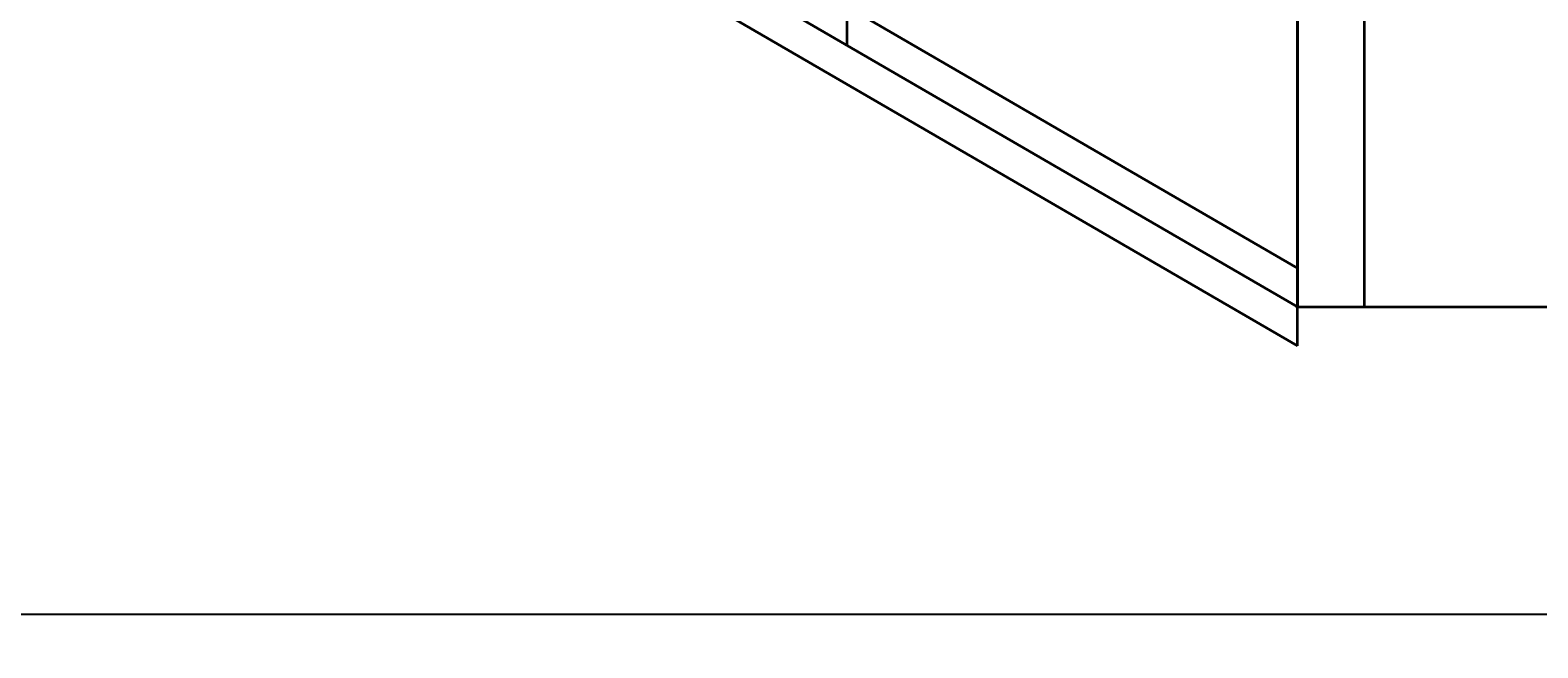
# Model space of a CAD drawing. Header units: millimetres. Extents: x -11795 to 47768, y 22971 to 65021.
# Drawn here: x -6583 to -3213, y 45746 to 47127 of the extents above; entities that cross this region are included whole.
import ezdxf

# ---------------------------------------------------------------- set-up
doc = ezdxf.new("R2010")
doc.units = ezdxf.units.MM
doc.linetypes.add('HIDDEN_50', pattern=[225, 150, -75])
for name, color, linetype, lineweight in [('DIMENSIONS', 3, 'Continuous', 18), ('PLATE_HIDDEN', 8, 'HIDDEN_50', 18), ('PLATE_VISIBLE', 7, 'Continuous', 35)]:
    doc.layers.add(name, color=color, linetype=linetype, lineweight=lineweight)
doc.styles.add('OpenSansCondensed-Light', font='OpenSansCondensed-Light.ttf')
doc.dimstyles.new('DIM_1_50', dxfattribs={"dimscale": 50, "dimtxt": 2.5, "dimasz": 2.5, "dimexe": 1.5, "dimexo": 1.5, "dimgap": 1, "dimtad": 1, "dimdec": 0, "dimzin": 12, "dimdsep": 46, "dimtxsty": 'OpenSansCondensed-Light', "dimtsz": 0.00125, "dimcen": 2.5, "dimclrd": 3, "dimclre": 3, "dimclrt": 3, "dimazin": 3, "dimtfac": 0.5, "dimtmove": 2, "dimatfit": 3})

msp = doc.modelspace()

# ---------------------------------------------------------------- linework, layer by layer
at = {"layer": 'PLATE_HIDDEN'}
for p, q in [((-4756.3, 48365.3), (-4756.3, 47092.3)), ((-5119.5, 47303.1), (-3754.3, 46510.7))]:
    msp.add_line(p, q, dxfattribs=at)
at = {"layer": 'PLATE_VISIBLE'}
for p, q in [((-4756.3, 47092.3), (-4756.3, 49708.1)), ((-3750, 46508.1), (-3750, 49708.1)), ((-3750, 49623.1), (-3750, 46508.1)), ((-3750, 49623.1), (-3750, 46508.1)), ((-3750, 46508.1), (-3750, 49623.1)), ((-3750, 49623.1), (-3750, 46508.1)), ((-3600, 46508.1), (-3600, 48863.1)), ((-3750, 46508.1), (-6506.3, 48108.1)), ((-6530.3, 48035.4), (-3750, 46421.4)), ((-6526.5, 48033.1), (-3750, 46421.4)), ((-3750, 46594.9), (-6231.7, 48035.5)), ((-3750, 46594.9), (-6227.7, 48033.1)), ((-3750, 46421.4), (-3750, 46594.9)), ((-3750, 46421.4), (-3750, 46594.9)), ((-3754.3, 46510.7), (-3750, 46508.1)), ((-3750, 46508.1), (-3600, 46508.1)), ((-3750, 46508.1), (-2605, 46508.1))]:
    msp.add_line(p, q, dxfattribs=at)

# ---------------------------------------------------------------- dimensions: what is measured, and where the dimension line sits
at = {"layer": 'DIMENSIONS'}
msp.add_linear_dim(base=(-7544.6, 45821.4), p1=(-7544.6, 46421.4), p2=(10674.2, 46421.4), dimstyle='DIM_1_50', dxfattribs=at).render()

doc.saveas('drawing.dxf')
